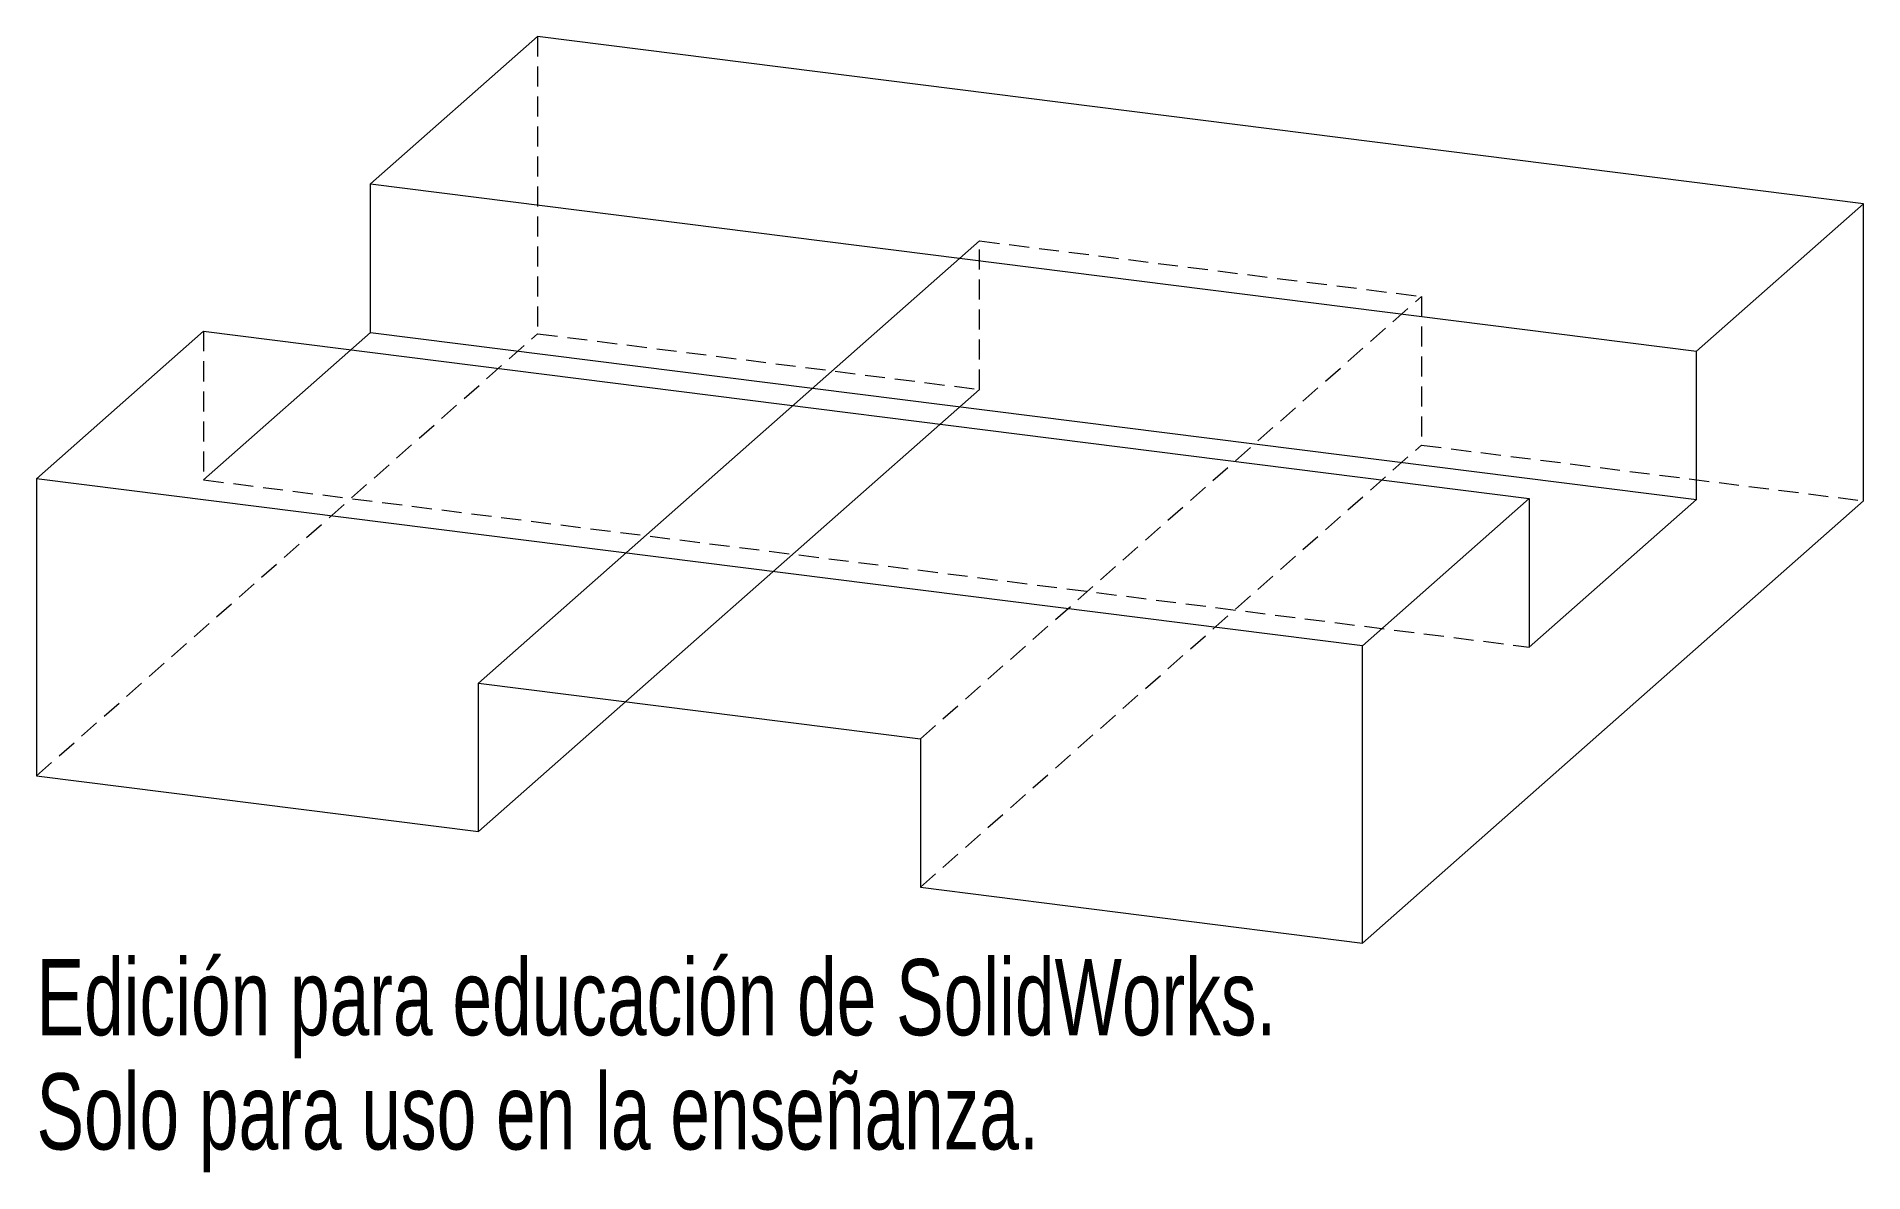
# Model space of a CAD drawing. Header units: millimetres. Extents: x -32 to 84, y -53 to 19.
import ezdxf

# ---------------------------------------------------------------- set-up
doc = ezdxf.new("R2010")
doc.units = ezdxf.units.MM
doc.linetypes.add('HIDDEN', pattern=[1.905, 1.27, -0.635])
doc.styles.add('SLDTEXTSTYLE0', font='TXT', dxfattribs={"width": 0.7})

msp = doc.modelspace()

# ---------------------------------------------------------------- linework, layer by layer
at = {"color": 7, "linetype": 'Continuous', "lineweight": 15}
for p, q in [((-10.61, 9.5), (0, 18.86)), ((84.19, 8.25), (0, 18.86)), ((-10.61, 9.5), (73.58, -1.1)), ((-10.61, 0.07), (-10.61, 9.5)), ((73.58, -1.1), (84.19, 8.25)), ((84.19, -10.61), (84.19, 8.25)), ((-3.76, -22.17), (28.06, 5.89)), ((-31.82, -9.21), (-21.21, 0.15)), ((-21.21, 0.15), (62.97, -10.46)), ((-21.21, -9.28), (-10.61, 0.07)), ((-10.61, 0.07), (73.58, -10.53)), ((73.58, -10.53), (73.58, -1.1)), ((-3.76, -31.6), (28.06, -3.54)), ((-31.82, -9.21), (-31.82, -28.06)), ((52.37, -19.81), (-31.82, -9.21)), ((52.37, -19.81), (62.97, -10.46)), ((52.37, -38.67), (84.19, -10.61)), ((62.97, -10.46), (62.97, -19.89)), ((62.97, -19.89), (73.58, -10.53)), ((52.37, -38.67), (52.37, -19.81)), ((-3.76, -22.17), (24.31, -25.71)), ((-3.76, -31.6), (-3.76, -22.17)), ((24.31, -25.71), (24.31, -35.13)), ((-31.82, -28.06), (-3.76, -31.6)), ((24.31, -35.13), (52.37, -38.67))]:
    msp.add_line(p, q, dxfattribs=at)
at = {"color": 7, "linetype": 'HIDDEN', "lineweight": 0}
for p, q in [((0, 18.86), (0, 0)), ((28.06, -3.54), (28.06, 5.89)), ((28.06, 5.89), (56.12, 2.36)), ((24.31, -25.71), (56.12, 2.36)), ((56.12, 2.36), (56.12, -7.07)), ((-31.82, -28.06), (0, 0)), ((-21.21, 0.15), (-21.21, -9.28)), ((0, 0), (28.06, -3.54)), ((24.31, -35.13), (56.12, -7.07)), ((56.12, -7.07), (84.19, -10.61)), ((-21.21, -9.28), (62.97, -19.89))]:
    msp.add_line(p, q, dxfattribs=at)

# ---------------------------------------------------------------- texts
at = {"color": 7, "linetype": 'Continuous', "char_height": 4.8336, "attachment_point": 1, "style": 'SLDTEXTSTYLE0'}
for s, insert in [('Edición para educación de SolidWorks.', (-31.82, -39.69)), ('Solo para uso en la enseñanza.', (-31.82, -46.94))]:
    msp.add_mtext(s, dxfattribs=dict(at, insert=insert))

doc.saveas('drawing.dxf')
